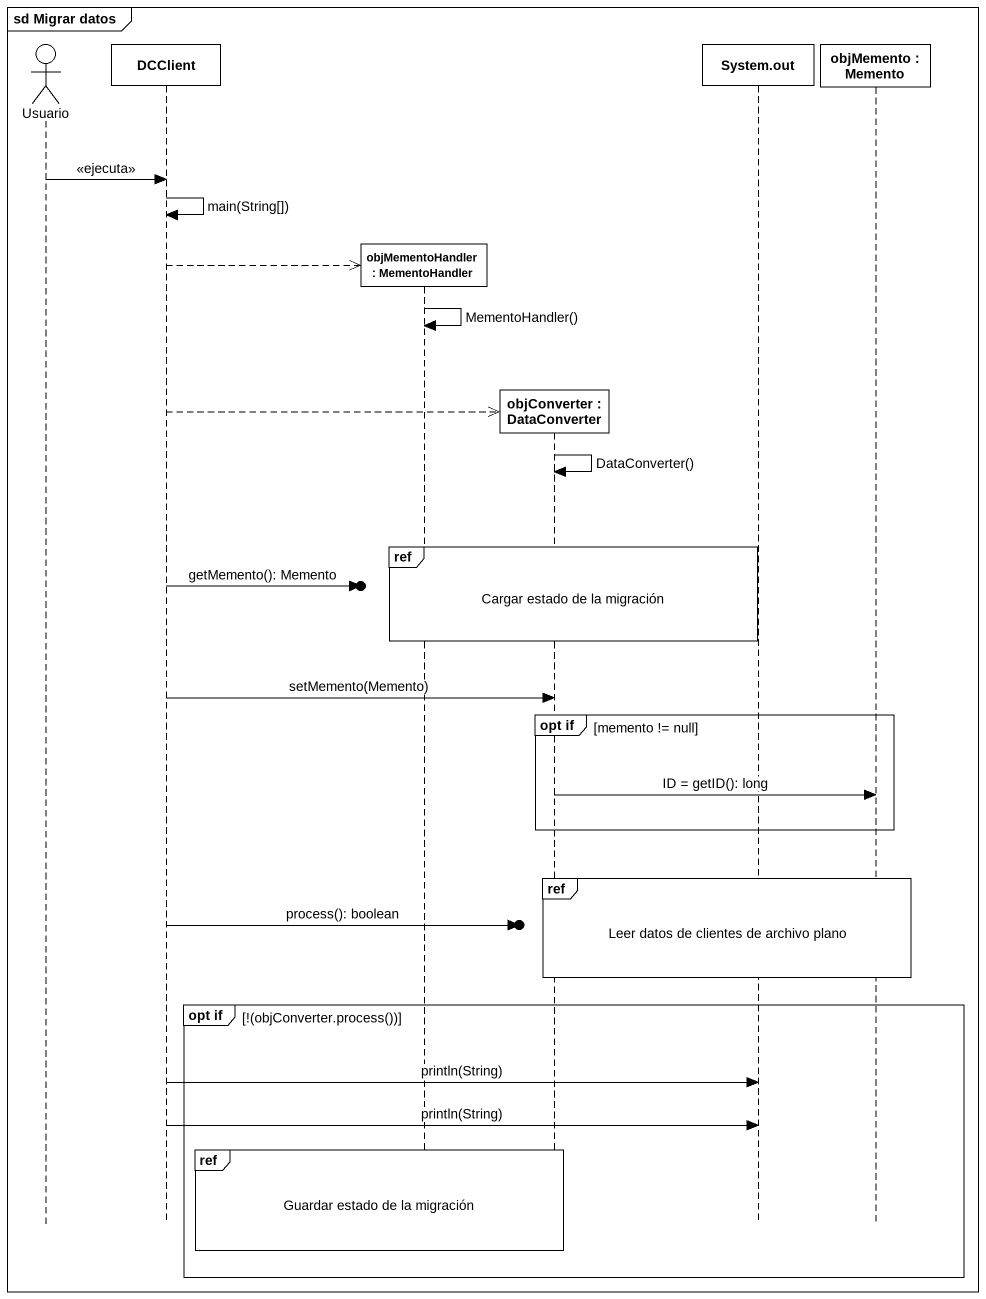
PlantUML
@startuml
mainframe sd Migrar datos
hide footbox
actor Usuario
participant DCClient
participant "objMementoHandler : MementoHandler" as objMementoHandler
participant "objConverter : DataConverter" as objConverter
participant "System.out" as System_out
participant "objMemento : Memento" as objMemento

Usuario -> DCClient : <<ejecuta>>
DCClient -> DCClient : main(String[])
DCClient -->> objMementoHandler **
objMementoHandler -> objMementoHandler : MementoHandler()
DCClient -->> objConverter **
objConverter -> objConverter : DataConverter()
ref over objMementoHandler, objConverter : Cargar estado de la migración
DCClient ->o] : getMemento(): Memento
DCClient -> objConverter : setMemento(Memento)
group opt if [memento != null]
  objConverter -> objMemento : ID = getID(): long
end
ref over objConverter, System_out, objMemento : Leer datos de clientes de archivo plano
DCClient ->o] : process(): boolean
group opt if [!(objConverter.process())]
  DCClient -> System_out : println(String)
  DCClient -> System_out : println(String)
  ref over objMementoHandler, objConverter : Guardar estado de la migración
end
@enduml
